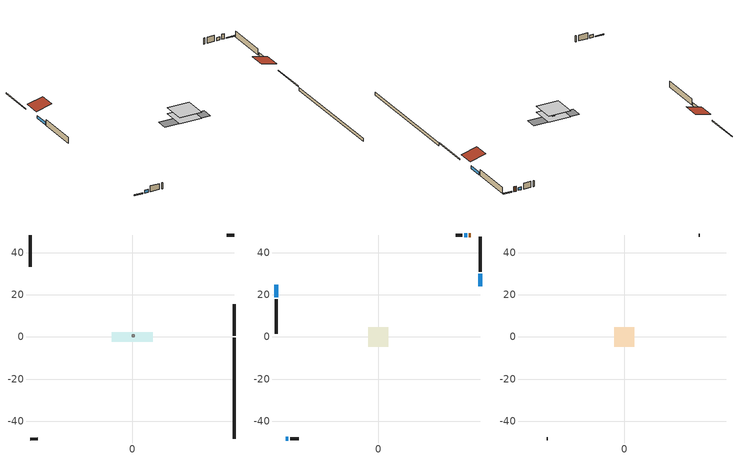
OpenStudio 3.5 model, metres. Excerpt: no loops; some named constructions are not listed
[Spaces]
furnace airloop ret air space
 floor adiabatic (AdiabaticConst): 0,0 0,1 1,1 1,0 z0
 wall adiabatic (AdiabaticConst): 0,0 1,0 1,1 0,1 0,0 z0:1
 ceiling adiabatic (AdiabaticConst): 1,0 1,1 0,1 0,0 z1
crawlspace - unvented 1
 floor foundation (Slab1 construction): -9.75,-2.29 -9.75,2.29 9.75,2.29 9.75,-2.29 z-0.91
 wall outside (RimJoist4 construction): -48.53,-48.53 -45,-48.53 z0.3:0.61
 wall outside (RimJoist3 construction): -48.53,48.53 -48.53,33.49 z0.3:0.61
 wall outside (RimJoist2 construction): 48.53,48.53 45,48.53 z0.3:0.61
 wall outside (RimJoist1 construction): 48.53,0.56 48.53,15.6 z0.3:0.61
 wall foundation (FoundationWall1 construction): 48.53,-48.53 48.53,-0.37 z-0.91:0.3
living space 1
 floor to crawlspace - unvented 1 (Floor1 construction): -4.72,-4.72 -4.72,4.72 4.72,4.72 4.72,-4.72 z0.3
 wall outside (AdiabaticWallConstruction 1): 44.07,48.53 43.16,48.53 z0.3:2.34
 wall outside (AdiabaticWallConstruction): -44.07,-48.53 -42.7,-48.53 / -48.53,24.85 -48.53,19 / 42.23,48.53 40.86,48.53 / 48.53,24.23 48.53,30.09 z0.3:1.52
 wall outside (Wall4 construction): -41.77,-48.53 -37.89,-48.53 z0.3:2.74
 wall outside (Wall3 construction): -48.53,18.07 -48.53,1.49 z0.3:2.74
 wall outside (Wall2 construction): 39.93,48.53 36.81,48.53 z0.3:2.74
 wall outside (Wall1 construction): 48.53,31.02 48.53,47.6 z0.3:2.74
 window (WindowConstruction 3): -44.07,-48.53 -42.7,-48.53 z0.3:1.52
 window (WindowConstruction 2): -48.53,24.85 -48.53,19 z0.3:1.52
 window (WindowConstruction 1): 42.23,48.53 40.86,48.53 z0.3:1.52
 window (WindowConstruction): 48.53,24.24 48.53,30.09 z0.3:1.52
 door (Door): 44.07,48.53 43.16,48.53 z0.3:2.34
attic - vented 1
 floor to living space 1 (Floor2 construction Reversed): -4.72,-4.72 -4.72,4.72 4.72,4.72 4.72,-4.72 z2.74
 wall outside (Wall6 construction): -36.96,-48.53 -36.42,-48.53 z0.3:2.74
 wall outside (Wall5 construction): 35.88,48.53 35.34,48.53 z0.3:2.74
 roof outside (Roof2 construction): 48.53,23.31,2.74 41.95,23.31,4.39 41.95,16.53,4.39 48.53,16.53,2.74
 roof outside (Roof1 construction): -48.53,25.78,2.74 -41.95,25.78,4.39 -41.95,32.56,4.39 -48.53,32.56,2.74
[Construction]
Floor2 construction: ceiling loosefill ins, ceiling stud and cavity, gypsum board
Floor1 construction Reversed: floor covering, osb sheathing 0.75 in., floor stud and cavity
[Material] Roughness=Rough; Thermal Absorptance=0.9
Name | Thickness {m} | Conductivity {W/m-K} | Density {kg/m3} | Specific Heat {J/kg-K} | Solar Absorptance | Visible Absorptance
ceiling stud and cavity | 0.1397 | 0.547142 | 65.682 | 1177.47 | 0.7 | 0.7
ceiling loosefill ins | 0.169333 | 0.0480833 | 16.02 | 1046.75 | 0.7 | 0.7
floor covering | 0.0127 | 0.0433444 | 54.468 | 1339.84 | 0.6 | 0.6
osb sheathing 0.75 in. | 0.01905 | 0.115458 | 512.64 | 1214.23 | 0.7 | 0.7
floor stud and cavity | 0.1397 | 0.27731 | 92.3553 | 1139.71 | 0.7 | 0.7
gypsum board | 0.0127 | 0.160291 | 801 | 837.4 | 0.6 | 0.6
[Schedule:Day]
interior lighting schedule allday7: 1, 0, 0.0745455, 4, 0, 0.0621212, 5, 0, 0.0683333, 6, 0, 0.111818, 7, 0, 0.186364, 8, 0, 0.236061, 10, 0, 0.254697, 11, 0, 0.242273, 12, 0, 0.229848, 13, 0, 0.223636, 14, 0, 0.217424, 15, 0, 0.229848, 16, 0, 0.254697, 17, 0, 0.310606, 18, 0, 0.403788, 19, 0, 0.534242, 20, 0, 0.652273, 21, 0, 0.683333, 22, 0, 0.490758, 23, 0, 0.248485, 24, 0, 0.111818
interior lighting schedule allday6: 1, 0, 0.0727273, 4, 0, 0.0606061, 5, 0, 0.0666667, 6, 0, 0.109091, 7, 0, 0.181818, 8, 0, 0.230303, 10, 0, 0.248485, 11, 0, 0.236364, 12, 0, 0.224242, 13, 0, 0.218182, 14, 0, 0.212121, 15, 0, 0.224242, 16, 0, 0.248485, 17, 0, 0.30303, 18, 0, 0.393939, 19, 0, 0.521212, 20, 0, 0.636364, 21, 0, 0.666667, 22, 0, 0.478788, 23, 0, 0.242424, 24, 0, 0.109091
interior lighting schedule allday5: 1, 0, 0.0763636, 4, 0, 0.0636364, 5, 0, 0.07, 6, 0, 0.114545, 7, 0, 0.190909, 8, 0, 0.241818, 10, 0, 0.260909, 11, 0, 0.248182, 12, 0, 0.235455, 13, 0, 0.229091, 14, 0, 0.222727, 15, 0, 0.235455, 16, 0, 0.260909, 17, 0, 0.318182, 18, 0, 0.413636, 19, 0, 0.547273, 20, 0, 0.668182, 21, 0, 0.7, 22, 0, 0.502727, 23, 0, 0.254545, 24, 0, 0.114545
interior lighting schedule allday4: 1, 0, 0.0845455, 4, 0, 0.0704545, 5, 0, 0.0775, 6, 0, 0.126818, 7, 0, 0.211364, 8, 0, 0.267727, 10, 0, 0.288864, 11, 0, 0.274773, 12, 0, 0.260682, 13, 0, 0.253636, 14, 0, 0.246591, 15, 0, 0.260682, 16, 0, 0.288864, 17, 0, 0.352273, 18, 0, 0.457955, 19, 0, 0.605909, 20, 0, 0.739773, 21, 0, 0.775, 22, 0, 0.556591, 23, 0, 0.281818, 24, 0, 0.126818
interior lighting schedule allday3: 1, 0, 0.0927273, 4, 0, 0.0772727, 5, 0, 0.085, 6, 0, 0.139091, 7, 0, 0.231818, 8, 0, 0.293636, 10, 0, 0.316818, 11, 0, 0.301364, 12, 0, 0.285909, 13, 0, 0.278182, 14, 0, 0.270455, 15, 0, 0.285909, 16, 0, 0.316818, 17, 0, 0.386364, 18, 0, 0.502273, 19, 0, 0.664545, 20, 0, 0.811364, 21, 0, 0.85, 22, 0, 0.610455, 23, 0, 0.309091, 24, 0, 0.139091
interior lighting schedule allday2: 1, 0, 0.100909, 4, 0, 0.0840909, 5, 0, 0.0925, 6, 0, 0.151364, 7, 0, 0.252273, 8, 0, 0.319545, 10, 0, 0.344773, 11, 0, 0.327955, 12, 0, 0.311136, 13, 0, 0.302727, 14, 0, 0.294318, 15, 0, 0.311136, 16, 0, 0.344773, 17, 0, 0.420455, 18, 0, 0.546591, 19, 0, 0.723182, 20, 0, 0.882955, 21, 0, 0.925, 22, 0, 0.664318, 23, 0, 0.336364, 24, 0, 0.151364
interior lighting schedule allday1: 1, 0, 0.108182, 4, 0, 0.0901515, 5, 0, 0.0991667, 6, 0, 0.162273, 7, 0, 0.270455, 8, 0, 0.342576, 10, 0, 0.369621, 11, 0, 0.351591, 12, 0, 0.333561, 13, 0, 0.324545, 14, 0, 0.31553, 15, 0, 0.333561, 16, 0, 0.369621, 17, 0, 0.450758, 18, 0, 0.585985, 19, 0, 0.775303, 20, 0, 0.946591, 21, 0, 0.991667, 22, 0, 0.712197, 23, 0, 0.360606, 24, 0, 0.162273
occupants schedule allday1: 7, 0, 1, 8, 0, 0.868852, 9, 0, 0.409836, 16, 0, 0.245902, 17, 0, 0.295082, 18, 0, 0.540984, 21, 0, 0.885246, 24, 0, 1
